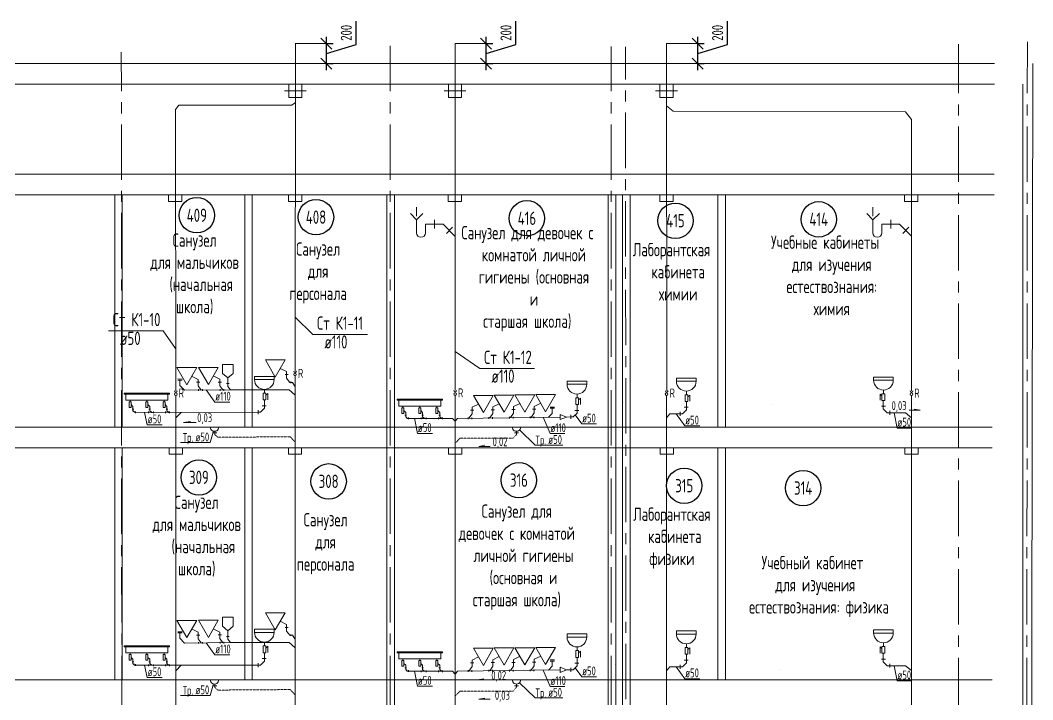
# Model space of a CAD drawing. Header units: millimetres. Extents: x -8689834 to 9419935, y -117443 to 166298.
# Drawn here: x -138512 to -115622, y -41891 to -26543 of the extents above; entities that cross this region are included whole.
import ezdxf
from ezdxf.enums import TextEntityAlignment as Align

# ---------------------------------------------------------------- set-up
doc = ezdxf.new("R2010")
doc.units = ezdxf.units.MM
doc.header["$MEASUREMENT"] = 0
doc.linetypes.add('01_base$0$DASHED2', pattern=[0.375, 0.25, -0.125])
doc.linetypes.add('CENTER', pattern=[2, 1.25, -0.25, 0.25, -0.25])
doc.layers.get('0').update_dxf_attribs({"color": 250, "lineweight": 9})
for name, color, linetype in [('PDF _0', 7, 'Continuous'), ('PDF __ВК-Text В1', 7, 'Continuous'), ('PDF __ВК-В1', 5, 'Continuous'), ('PDF __ВК-переход', 7, 'Continuous'), ('PDF __ВК-переход на SML', 3, 'Continuous'), ('PDF __ВК-противопожарные муфты', 1, 'Continuous'), ('PDF __ВК-размеры', 7, 'Continuous'), ('PDF __ВК-стены', 7, 'Continuous'), ('PDF __К14', 3, 'Continuous'), ('PDF __Сантехника', 7, 'Continuous'), ('PDF _TEKSTBK', 7, 'Continuous'), ('АР_Таблицы', 250, 'Continuous')]:
    doc.layers.add(name, color=color, linetype=linetype)
doc.layers.add('PDF __ВК-К1', color=7, linetype='Continuous', true_color=0xb80000)
for name, color, linetype, lineweight in [('АР_Маркер экспликации', 239, 'Continuous', 13), ('АР_Номер помещения', 1, 'Continuous', 25), ('АР_Оси', 195, 'Continuous', 9), ('АР_Оси размеры', 164, 'Continuous', 9), ('АР_Помещения_площадь', 19, 'Continuous', 9), ('ВК_канализация', 32, 'Continuous', 15)]:
    doc.layers.add(name, color=color, linetype=linetype, lineweight=lineweight)
doc.styles.add('ISOCPEUR', font='isocpeur.ttf', dxfattribs={"width": 0.7})
doc.styles.get("Standard").update_dxf_attribs({"font": 'isocpeur.ttf', "width": 0.7})
doc.styles.add('ГОСТ 2.304', font='isocpeur.ttf', dxfattribs={"width": 0.7})
doc.dimstyles.new('СПДС', dxfattribs={"dimscale": 100, "dimtxt": 2.5, "dimasz": 2.5, "dimexe": 1.5, "dimexo": 0, "dimgap": 1, "dimtad": 1, "dimdec": 0, "dimrnd": 1, "dimtxsty": 'ГОСТ 2.304', "dimblk": 'OBLIQUE', "dimcen": 2.5, "dimdle": 1.5, "dimadec": 0, "dimazin": 2, "dimtfac": 0.75, "dimtdec": 0, "dimtmove": 1, "dimatfit": 3, "dimfxl": 1, "dimtolj": 1, "dimarcsym": 1})

# ---------------------------------------------------------------- blocks, each defined once
blk = doc.blocks.new('*U1658')
at = {"layer": 'АР_Номер помещения', "color": 7}
blk.add_circle((-15720, 4793), 400, dxfattribs=at)
at = {"layer": 'АР_Помещения_площадь', "color": 7}
blk.add_line((-13545, 633), (-13545, 633), dxfattribs=at)
at = {"color": 7, "style": 'ISOCPEUR', "width": 0.7, "flags": 1}
blk.add_attdef('КАТЕГОРИЯ', (-499, -2092), '', height=250, dxfattribs=at)
at = {"layer": 'АР_Номер помещения', "color": 7, "style": 'ISOCPEUR', "width": 0.7}
blk.add_attdef('НОМЕР_ПОМЕЩЕНИЯ', text='', height=300, dxfattribs=at).set_placement((-15720, 4793), align=Align.MIDDLE_CENTER)
at = {"layer": 'АР_Помещения_площадь', "color": 7, "lineweight": 30, "width": 0.7, "flags": 104}
blk.add_attdef('ИМЯ_ПОМЕЩЕНИЯ', text='', height=100, dxfattribs=at).set_placement((158, 1217), align=Align.MIDDLE_CENTER)
at = {"layer": 'АР_Помещения_площадь', "color": 7, "style": 'ISOCPEUR', "width": 0.7}
blk.add_attdef('ПЛОЩАДЬ_ПОМЕЩЕНИЯ', text='', height=200, dxfattribs=at).set_placement((-13540, 880), align=Align.MIDDLE_RIGHT)
blk = doc.blocks.new('_Oblique')
at = {"color": 0, "linetype": 'ByBlock', "lineweight": -2}
blk.add_line((-0.5, -0.5), (0.5, 0.5), dxfattribs=at)
blk = doc.blocks.new('*D1732')
at = {"layer": 'АР_Оси размеры', "color": 0, "lineweight": -2, "ltscale": 100, "transparency": 16777216}
for p, q in [((-130916, -27094), (-130916, -26561)), ((-131591, -27673), (-131591, -26920)), ((-131591, -27070), (-131441, -27070)), ((-131591, -27296), (-130916, -27094)), ((-131591, -27523), (-131441, -27523))]:
    blk.add_line(p, q, dxfattribs=at)
at = {"layer": 'АР_Оси размеры', "color": 0, "lineweight": -2, "ltscale": 100, "transparency": 16777216, "xscale": 250, "yscale": 250, "zscale": 250}
for p, rotation in [((-131591, -27070), 90), ((-131591, -27523), 270)]:
    blk.add_blockref('_Oblique', p, dxfattribs=dict(at, rotation=rotation))
at = {"layer": 'АР_Оси размеры', "color": 0, "lineweight": 13, "ltscale": 100, "transparency": 16777216, "insert": (-131141, -26827), "char_height": 250, "attachment_point": 5, "rotation": 90, "style": 'ГОСТ 2.304'}
blk.add_mtext('\\A1;200', dxfattribs=at)
blk = doc.blocks.new('*D1733')
at = {"layer": 'АР_Оси размеры', "color": 0, "lineweight": -2, "ltscale": 100, "transparency": 16777216}
for p, q in [((-127306, -27094), (-127306, -26561)), ((-127981, -27673), (-127981, -26920)), ((-127981, -27070), (-127831, -27070)), ((-127981, -27296), (-127306, -27094)), ((-127981, -27523), (-127831, -27523))]:
    blk.add_line(p, q, dxfattribs=at)
at = {"layer": 'АР_Оси размеры', "color": 0, "lineweight": -2, "ltscale": 100, "transparency": 16777216, "xscale": 250, "yscale": 250, "zscale": 250}
for p, rotation in [((-127981, -27070), 90), ((-127981, -27523), 270)]:
    blk.add_blockref('_Oblique', p, dxfattribs=dict(at, rotation=rotation))
at = {"layer": 'АР_Оси размеры', "color": 0, "lineweight": 13, "ltscale": 100, "transparency": 16777216, "insert": (-127531, -26827), "char_height": 250, "attachment_point": 5, "rotation": 90, "style": 'ГОСТ 2.304'}
blk.add_mtext('\\A1;200', dxfattribs=at)
blk = doc.blocks.new('*D1734')
at = {"layer": 'АР_Оси размеры', "color": 0, "lineweight": -2, "ltscale": 100, "transparency": 16777216}
for p, q in [((-122522, -27094), (-122522, -26561)), ((-123197, -27673), (-123197, -26920)), ((-123197, -27070), (-123047, -27070)), ((-123197, -27296), (-122522, -27094)), ((-123197, -27523), (-123047, -27523))]:
    blk.add_line(p, q, dxfattribs=at)
at = {"layer": 'АР_Оси размеры', "color": 0, "lineweight": -2, "ltscale": 100, "transparency": 16777216, "xscale": 250, "yscale": 250, "zscale": 250}
for p, rotation in [((-123197, -27070), 90), ((-123197, -27523), 270)]:
    blk.add_blockref('_Oblique', p, dxfattribs=dict(at, rotation=rotation))
at = {"layer": 'АР_Оси размеры', "color": 0, "lineweight": 13, "ltscale": 100, "transparency": 16777216, "insert": (-122747, -26827), "char_height": 250, "attachment_point": 5, "rotation": 90, "style": 'ГОСТ 2.304'}
blk.add_mtext('\\A1;200', dxfattribs=at)

msp = doc.modelspace()

# ---------------------------------------------------------------- linework, layer by layer
at = {"layer": 'PDF _0', "lineweight": 13}
for points in [[(-131489, -27171.2), (-131692.2, -26968)], [(-127879.1, -27171.2), (-128082.3, -26968)], [(-123095.2, -27171.2), (-123298.4, -26968)]]:
    msp.add_lwpolyline(points, dxfattribs=at)
at = {"layer": 'PDF _0', "color": 3, "lineweight": 13}
for centre in [(-134118.4, -35732.2), (-134118.4, -35732.2), (-127294.4, -35732.2), (-127294.4, -35732.2), (-134118.4, -41442.7), (-134118.4, -41442.7), (-127294.4, -41442.7), (-127294.4, -41442.7)]:
    msp.add_arc(centre, 95.2, 179.99999, 0.00001, dxfattribs=at)
at = {"layer": 'PDF __ВК-Text В1', "lineweight": 13}
for points in [[(-118301.7, -35326.4), (-118165.4, -35349.5), (-118418.7, -35349.5)], [(-134664.7, -35604.6), (-134819.3, -35630.8), (-134531.8, -35630.8)], [(-128005.2, -36144.3), (-128141.5, -36167.4), (-127888.2, -36167.4)], [(-128034.9, -41417.8), (-128171.1, -41440.9), (-127917.8, -41440.9)], [(-128005.2, -41854.9), (-128141.5, -41877.9), (-127888.2, -41877.9)]]:
    msp.add_lwpolyline(points, dxfattribs=at)
at = {"layer": 'PDF __ВК-В1', "color": 244, "lineweight": 13, "true_color": 0x991b1e}
for points in [[(-132299.5, -34468.4), (-132292.2, -27069.6)], [(-128680.6, -34908.8), (-128683.3, -27069.6)], [(-123897.4, -34912.4), (-123899.4, -27069.6)], [(-134996, -34911.1), (-135005.1, -28560.3)], [(-118363.8, -34913.6), (-118365.6, -28782.9)], [(-132301.5, -51185), (-132300.5, -34575.2)], [(-134998.2, -50804.4), (-134997.1, -35018.8)], [(-128681.7, -51181.7), (-128681.6, -35015.5)], [(-123898.5, -51185.4), (-123898.4, -35019.1)], [(-118364.9, -51186.6), (-118364.7, -35020.4)]]:
    msp.add_lwpolyline(points, dxfattribs=at)
at = {"layer": 'PDF __ВК-К1', "lineweight": 13}
for points in [[(-129149.4, -31048.1), (-129149.4, -31247.1)], [(-118831.8, -31048.1), (-118831.8, -31247.1)], [(-129149.4, -31149.7), (-129348.4, -31149.7)], [(-129149.4, -31149.7), (-128950.5, -31149.7), (-128683.8, -31416.4)], [(-128738.8, -31217.4), (-128878.5, -31361.3)], [(-118831.8, -31149.7), (-119030.7, -31149.7)], [(-118831.8, -31149.7), (-118632.8, -31149.7), (-118366.1, -31416.4)], [(-118421.2, -31217.4), (-118560.9, -31361.4)], [(-134289.9, -35734.3), (-133942.8, -35734.3)], [(-127465.9, -35734.3), (-127118.7, -35734.3)], [(-134289.9, -41444.8), (-133942.8, -41444.8)], [(-127465.9, -41444.8), (-127118.7, -41444.8)]]:
    msp.add_lwpolyline(points, dxfattribs=at)
at = {"layer": 'PDF __ВК-К1', "color": 244, "lineweight": 13, "true_color": 0x991b1e}
for points in [[(-132524.6, -34546.3), (-132452.1, -34546.3)], [(-132490.1, -34480.7), (-132490.1, -34629.2)], [(-134851.3, -34673), (-134948.5, -34670.9)], [(-134850.7, -34646.9), (-134948, -34644.9)], [(-134799.1, -34899.5), (-134903.6, -34790.6), (-134901.1, -34671.9)], [(-134526.5, -34720.2), (-134454, -34720.2)], [(-134492, -34654.6), (-134492, -34803.1)], [(-134037.9, -34716.8), (-133965.3, -34716.8)], [(-134003.3, -34651.2), (-134003.3, -34799.7)], [(-133847.8, -34750.2), (-133789.8, -34750.2)], [(-133820.2, -34695), (-133820.2, -34813.7)], [(-132490.1, -34629.2), (-132417.5, -34725)], [(-132393, -34740.1), (-132393, -34703.7)], [(-134492, -34803.1), (-134419.4, -34896.4)], [(-134478.6, -34914), (-134478.6, -34877.6)], [(-134394.9, -34914), (-134394.9, -34877.6)], [(-134003.3, -34799.7), (-133930.8, -34893)], [(-133990, -34910.6), (-133990, -34874.1)], [(-133906.2, -34910.6), (-133906.2, -34874.1)], [(-133820.2, -34813.7), (-133762.2, -34891)], [(-133762.2, -34891), (-133681.8, -34891)], [(-132951.9, -35249), (-133040.8, -35249)], [(-132990, -35117.8), (-132990, -35308.3)], [(-125922.7, -35223.9), (-125922.7, -35414.4)], [(-123450.4, -35155), (-123450.4, -35345.5)], [(-119000.2, -35132.2), (-119000.2, -35322.7)], [(-135983.7, -35327.5), (-135947.3, -35327.5)], [(-135966.3, -35358.9), (-135966.3, -35322.4)], [(-135905.4, -35399.2), (-135929.7, -35399.2), (-135966.3, -35358.9)], [(-135966.3, -35377.9), (-135929.9, -35377.9)], [(-135905.6, -35414.4), (-135905.6, -35377.9)], [(-135614.2, -35383), (-135614.2, -35419.5)], [(-135603.8, -35327.5), (-135567.4, -35327.5)], [(-135584.7, -35362.6), (-135584.7, -35326.2)], [(-135525.7, -35400), (-135548.3, -35400), (-135584.7, -35362.6)], [(-135584.7, -35381.7), (-135548.3, -35381.7)], [(-135500.5, -35383), (-135500.5, -35419.5)], [(-135225.6, -35383), (-135225.6, -35419.5)], [(-135215.2, -35327.5), (-135178.7, -35327.5)], [(-135196.1, -35363.9), (-135196.1, -35327.5)], [(-135137.1, -35400.9), (-135159.7, -35400.9), (-135196.1, -35363.9)], [(-135196.1, -35383), (-135159.7, -35383)], [(-135137.1, -35419.5), (-135137.1, -35383)], [(-133133.9, -35397.1), (-133078.9, -35397.1), (-132990, -35308.3)], [(-133133.9, -35352.7), (-133133.9, -35441.6)], [(-129815.4, -35463.2), (-129778.9, -35463.2)], [(-129798, -35494.6), (-129798, -35458.1)], [(-129435.4, -35463.2), (-129399, -35463.2)], [(-129416.3, -35498.3), (-129416.3, -35461.9)], [(-129046.8, -35463.2), (-129010.4, -35463.2)], [(-129027.7, -35499.6), (-129027.7, -35463.2)], [(-128295.5, -35432.8), (-128368, -35532)], [(-128261, -35349.9), (-128333.5, -35349.9)], [(-128295.5, -35284.2), (-128295.5, -35432.8)], [(-127826.5, -35425.7), (-127899, -35524.9)], [(-127791.9, -35342.8), (-127864.5, -35342.8)], [(-127826.5, -35277.1), (-127826.5, -35425.7)], [(-127358.3, -35419.7), (-127430.8, -35518.9)], [(-127323.7, -35336.8), (-127396.3, -35336.8)], [(-127358.3, -35271.2), (-127358.3, -35419.7)], [(-126890.1, -35413.8), (-126962.6, -35513)], [(-126855.5, -35330.9), (-126928.1, -35330.9)], [(-126890.1, -35265.2), (-126890.1, -35413.8)], [(-126568.7, -35509.9), (-126483.8, -35425), (-126483.8, -35306.4)], [(-126533.6, -35280.3), (-126436.3, -35280.3)], [(-126533.6, -35306.4), (-126436.3, -35306.4)], [(-126066.6, -35503.3), (-126011.6, -35503.3), (-125922.7, -35414.4)], [(-126066.6, -35458.8), (-126066.6, -35547.7)], [(-125884.6, -35355.1), (-125973.5, -35355.1)], [(-123594.3, -35434.4), (-123539.3, -35434.4), (-123450.4, -35345.5)], [(-123594.3, -35390), (-123594.3, -35478.8)], [(-123412.3, -35286.2), (-123501.2, -35286.2)], [(-119038.3, -35263.5), (-118949.4, -35263.5)], [(-118856.3, -35411.6), (-118911.3, -35411.6), (-119000.2, -35322.7)], [(-118856.3, -35367.2), (-118856.3, -35456.1)], [(-129737, -35534.9), (-129761.3, -35534.9), (-129798, -35494.6)], [(-129798, -35513.6), (-129761.5, -35513.6)], [(-129737.2, -35550.1), (-129737.2, -35513.6)], [(-129445.8, -35518.7), (-129445.8, -35555.2)], [(-129357.3, -35535.7), (-129379.9, -35535.7), (-129416.3, -35498.3)], [(-129416.3, -35517.4), (-129379.9, -35517.4)], [(-129332.1, -35518.7), (-129332.1, -35555.2)], [(-129057.2, -35518.7), (-129057.2, -35555.2)], [(-128968.7, -35536.6), (-128991.3, -35536.6), (-129027.7, -35499.6)], [(-129027.7, -35518.7), (-128991.3, -35518.7)], [(-128968.7, -35555.2), (-128968.7, -35518.7)], [(-126304.1, -35506.7), (-128626.2, -35535.2)], [(-128388.7, -35552.4), (-128388.7, -35516)], [(-128304.9, -35552.4), (-128304.9, -35516)], [(-127919.6, -35545.3), (-127919.6, -35508.9)], [(-127835.9, -35545.3), (-127835.9, -35508.9)], [(-127451.4, -35539.4), (-127451.4, -35502.9)], [(-127367.7, -35539.4), (-127367.7, -35502.9)], [(-126983.2, -35533.4), (-126983.2, -35497)], [(-126899.5, -35533.4), (-126899.5, -35497)], [(-126066.6, -35503.8), (-126164.5, -35505)], [(-134289.9, -35734.3), (-133942.8, -35734.3)], [(-134069.7, -35865.5), (-134162.9, -35865.5)], [(-134069.7, -35865.5), (-134162.9, -35865.5)], [(-134116.3, -35899.4), (-134115.6, -35827.4)], [(-127465.9, -35734.3), (-127118.7, -35734.3)], [(-127245.7, -35865.5), (-127338.9, -35865.5)], [(-127245.7, -35865.5), (-127338.9, -35865.5)], [(-127292.3, -35899.4), (-127291.6, -35827.4)], [(-132524.6, -40256.8), (-132452.1, -40256.8)], [(-132490.1, -40191.2), (-132490.1, -40339.8)], [(-134851.3, -40383.5), (-134948.5, -40381.5)], [(-134850.7, -40357.4), (-134948, -40355.4)], [(-134799.1, -40610.1), (-134903.6, -40501.1), (-134901.1, -40382.5)], [(-134526.5, -40430.8), (-134454, -40430.8)], [(-134492, -40365.1), (-134492, -40513.7)], [(-134492, -40513.7), (-134419.4, -40606.9)], [(-134037.9, -40427.3), (-133965.3, -40427.3)], [(-134003.3, -40361.7), (-134003.3, -40510.2)], [(-134003.3, -40510.2), (-133930.8, -40603.5)], [(-133847.8, -40460.7), (-133789.8, -40460.7)], [(-133820.2, -40405.5), (-133820.2, -40524.2)], [(-132490.1, -40339.8), (-132417.5, -40435.6)], [(-132393, -40450.6), (-132393, -40414.2)], [(-134478.6, -40624.5), (-134478.6, -40588.1)], [(-134394.9, -40624.5), (-134394.9, -40588.1)], [(-133990, -40621.1), (-133990, -40584.7)], [(-133906.2, -40621.1), (-133906.2, -40584.7)], [(-133820.2, -40524.2), (-133762.2, -40601.5)], [(-133762.2, -40601.5), (-133681.8, -40601.5)], [(-132951.9, -40959.5), (-133040.8, -40959.5)], [(-132990, -40828.3), (-132990, -41018.8)], [(-125922.7, -40934.4), (-125922.7, -41124.9)], [(-123450.4, -40865.5), (-123450.4, -41056)], [(-119038.3, -40974), (-118949.4, -40974)], [(-119000.2, -40842.8), (-119000.2, -41033.3)], [(-135983.7, -41038), (-135947.3, -41038)], [(-135966.3, -41069.4), (-135966.3, -41032.9)], [(-135905.4, -41109.7), (-135929.7, -41109.7), (-135966.3, -41069.4)], [(-135966.3, -41088.5), (-135929.9, -41088.5)], [(-135905.6, -41124.9), (-135905.6, -41088.5)], [(-135614.2, -41093.5), (-135614.2, -41130)], [(-135603.8, -41038), (-135567.4, -41038)], [(-135584.7, -41073.2), (-135584.7, -41036.7)], [(-135525.7, -41110.6), (-135548.3, -41110.6), (-135584.7, -41073.2)], [(-135584.7, -41092.3), (-135548.3, -41092.3)], [(-135500.5, -41093.5), (-135500.5, -41130)], [(-135225.6, -41093.5), (-135225.6, -41130)], [(-135215.2, -41038), (-135178.7, -41038)], [(-135196.1, -41074.5), (-135196.1, -41038)], [(-135137.1, -41111.5), (-135159.7, -41111.5), (-135196.1, -41074.5)], [(-135196.1, -41093.5), (-135159.7, -41093.5)], [(-135137.1, -41130), (-135137.1, -41093.5)], [(-133133.9, -41107.7), (-133078.9, -41107.7), (-132990, -41018.8)], [(-133133.9, -41063.2), (-133133.9, -41152.1)], [(-129815.4, -41173.7), (-129778.9, -41173.7)], [(-129798, -41205.1), (-129798, -41168.7)], [(-129435.4, -41173.7), (-129399, -41173.7)], [(-129416.3, -41208.9), (-129416.3, -41172.4)], [(-129046.8, -41173.7), (-129010.4, -41173.7)], [(-129027.7, -41210.2), (-129027.7, -41173.7)], [(-128295.5, -41143.3), (-128368, -41242.5)], [(-128261, -41060.4), (-128333.5, -41060.4)], [(-128295.5, -40994.8), (-128295.5, -41143.3)], [(-127826.5, -41136.2), (-127899, -41235.4)], [(-127791.9, -41053.3), (-127864.5, -41053.3)], [(-127826.5, -40987.7), (-127826.5, -41136.2)], [(-127358.3, -41130.2), (-127430.8, -41229.5)], [(-127323.7, -41047.3), (-127396.3, -41047.3)], [(-127358.3, -40981.7), (-127358.3, -41130.2)], [(-126890.1, -41124.3), (-126962.6, -41223.5)], [(-126855.5, -41041.4), (-126928.1, -41041.4)], [(-126890.1, -40975.7), (-126890.1, -41124.3)], [(-126568.7, -41220.5), (-126483.8, -41135.5), (-126483.8, -41016.9)], [(-126533.6, -40990.8), (-126436.3, -40990.8)], [(-126533.6, -41016.9), (-126436.3, -41016.9)], [(-126066.6, -41213.8), (-126011.6, -41213.8), (-125922.7, -41124.9)], [(-126066.6, -41169.4), (-126066.6, -41258.3)], [(-125884.6, -41065.7), (-125973.5, -41065.7)], [(-123594.3, -41144.9), (-123539.3, -41144.9), (-123450.4, -41056)], [(-123594.3, -41100.5), (-123594.3, -41189.4)], [(-123412.3, -40996.8), (-123501.2, -40996.8)], [(-118856.3, -41122.2), (-118911.3, -41122.2), (-119000.2, -41033.3)], [(-118856.3, -41077.7), (-118856.3, -41166.6)], [(-129737, -41245.4), (-129761.3, -41245.4), (-129798, -41205.1)], [(-129798, -41224.2), (-129761.5, -41224.2)], [(-129737.2, -41260.6), (-129737.2, -41224.2)], [(-129445.8, -41229.3), (-129445.8, -41265.7)], [(-129357.3, -41246.3), (-129379.9, -41246.3), (-129416.3, -41208.9)], [(-129416.3, -41228), (-129379.9, -41228)], [(-129332.1, -41229.3), (-129332.1, -41265.7)], [(-129057.2, -41229.3), (-129057.2, -41265.7)], [(-128968.7, -41247.2), (-128991.3, -41247.2), (-129027.7, -41210.2)], [(-129027.7, -41229.3), (-128991.3, -41229.3)], [(-128968.7, -41265.7), (-128968.7, -41229.3)], [(-126304.1, -41217.2), (-128626.2, -41245.7)], [(-128388.7, -41263), (-128388.7, -41226.5)], [(-128304.9, -41263), (-128304.9, -41226.5)], [(-127919.6, -41255.9), (-127919.6, -41219.4)], [(-127835.9, -41255.9), (-127835.9, -41219.4)], [(-127451.4, -41249.9), (-127451.4, -41213.5)], [(-127367.7, -41249.9), (-127367.7, -41213.5)], [(-126983.2, -41243.9), (-126983.2, -41207.5)], [(-126899.5, -41243.9), (-126899.5, -41207.5)], [(-126066.6, -41214.3), (-126164.5, -41215.5)], [(-134289.9, -41444.8), (-133942.8, -41444.8)], [(-134069.7, -41576), (-134162.9, -41576)], [(-134069.7, -41576), (-134162.9, -41576)], [(-134116.3, -41609.9), (-134115.6, -41537.9)], [(-127465.9, -41444.8), (-127118.7, -41444.8)], [(-127245.7, -41576), (-127338.9, -41576)], [(-127245.7, -41576), (-127338.9, -41576)], [(-127292.3, -41609.9), (-127291.6, -41537.9)]]:
    msp.add_lwpolyline(points, dxfattribs=at)
at = {"layer": 'PDF __ВК-К1', "color": 244, "linetype": '01_base$0$DASHED2', "lineweight": 13, "true_color": 0x991b1e}
for points in [[(-134116.3, -35899.4), (-134046.6, -35962.5), (-132408.2, -35951.2), (-132302.8, -36065.5)], [(-127292.3, -35899.4), (-127368.5, -35984), (-128570, -35984), (-128680, -36098.3)], [(-134116.3, -41609.9), (-134046.6, -41673), (-132408.2, -41661.7), (-132302.8, -41776)], [(-127292.3, -41609.9), (-127368.5, -41694.5), (-128570, -41694.5), (-128680, -41808.8)]]:
    msp.add_lwpolyline(points, dxfattribs=at)
at = {"layer": 'PDF __ВК-переход', "lineweight": 13}
for points in [[(-126304, -35445.5), (-126304.2, -35564), (-126164.5, -35505), (-126304, -35445.5), (-126304.2, -35564), (-126164.5, -35505), (-126304, -35445.5), (-126164.5, -35505), (-126304.2, -35564)], [(-126304, -41156), (-126304.2, -41274.5), (-126164.5, -41215.5), (-126304, -41156), (-126304.2, -41274.5), (-126164.5, -41215.5), (-126304, -41156), (-126164.5, -41215.5), (-126304.2, -41274.5)]]:
    msp.add_lwpolyline(points, close=True, dxfattribs=at)
at = {"layer": 'PDF __ВК-переход на SML', "lineweight": 13}
for points in [[(-132443.5, -27988.2), (-132142.9, -27988.2), (-132142.9, -28136.4), (-132443.5, -28136.4)], [(-128833.5, -27988.2), (-128533, -27988.2), (-128533, -28136.4), (-128833.5, -28136.4)], [(-124049.6, -27988.2), (-123749.1, -27988.2), (-123749.1, -28136.4), (-124049.6, -28136.4)]]:
    msp.add_lwpolyline(points, close=True, dxfattribs=at)
at = {"layer": 'PDF __ВК-противопожарные муфты', "lineweight": 13}
for points in [[(-132540.8, -28136.4), (-132295.3, -28136.4), (-132045.6, -28136.4)], [(-132443.5, -28136.4), (-132443.5, -28284.5), (-132142.9, -28284.5), (-132142.9, -28136.4)], [(-128930.9, -28136.4), (-128685.4, -28136.4), (-128435.6, -28136.4)], [(-128833.5, -28136.4), (-128833.5, -28284.5), (-128533, -28284.5), (-128533, -28136.4)], [(-124147, -28136.4), (-123901.5, -28136.4), (-123651.7, -28136.4)], [(-124049.6, -28136.4), (-124049.6, -28284.5), (-123749.1, -28284.5), (-123749.1, -28136.4)], [(-135255, -30487.3), (-135009.5, -30487.3), (-134759.7, -30487.3)], [(-135157.6, -30487.3), (-135157.6, -30635.4), (-134857.1, -30635.4), (-134857.1, -30487.3)], [(-132544, -30487.3), (-132298.5, -30487.3), (-132048.8, -30487.3)], [(-132446.7, -30487.3), (-132446.7, -30635.5), (-132146.1, -30635.5), (-132146.1, -30487.3)], [(-128933.7, -30487.3), (-128688.2, -30487.3), (-128438.4, -30487.3)], [(-128836.3, -30487.3), (-128836.3, -30635.5), (-128535.8, -30635.5), (-128535.8, -30487.3)], [(-124149.9, -30487.3), (-123904.4, -30487.3), (-123654.6, -30487.3)], [(-124052.5, -30487.3), (-124052.5, -30635.5), (-123752, -30635.5), (-123752, -30487.3)], [(-118616, -30487.3), (-118370.5, -30487.3), (-118120.8, -30487.3)], [(-118518.7, -30487.3), (-118518.7, -30635.4), (-118218.1, -30635.4), (-118218.1, -30487.3)], [(-135243.7, -36197.8), (-134998.2, -36197.8), (-134748.4, -36197.8)], [(-135146.3, -36197.8), (-135146.3, -36346), (-134845.8, -36346), (-134845.8, -36197.8)], [(-132548.3, -36197.8), (-132302.8, -36197.8), (-132053.1, -36197.8)], [(-132451, -36197.8), (-132451, -36346), (-132150.4, -36346), (-132150.4, -36197.8)], [(-128928.2, -36197.8), (-128682.6, -36197.8), (-128432.9, -36197.8)], [(-128830.8, -36197.8), (-128830.8, -36346), (-128530.3, -36346), (-128530.3, -36197.8)], [(-124145, -36197.8), (-123899.5, -36197.8), (-123649.7, -36197.8)], [(-124047.7, -36197.8), (-124047.7, -36346), (-123747.1, -36346), (-123747.1, -36197.8)], [(-118611.4, -36197.8), (-118365.9, -36197.8), (-118116.1, -36197.8)], [(-118514, -36197.8), (-118514, -36346), (-118213.5, -36346), (-118213.5, -36197.8)]]:
    msp.add_lwpolyline(points, dxfattribs=at)
at = {"layer": 'PDF __ВК-размеры', "lineweight": 13}
for points in [[(-132293.3, -27069.6), (-131489, -27069.6)], [(-128683.3, -27069.6), (-127879.1, -27069.6)], [(-123899.5, -27069.6), (-123095.2, -27069.6)]]:
    msp.add_lwpolyline(points, dxfattribs=at)
at = {"layer": 'PDF __ВК-стены', "color": 18, "lineweight": 13, "true_color": 0x000000}
for points in [[(-171417.8, -27517.3), (-116489.7, -27517.5)], [(-115621.6, -27517.5), (-115672.8, -57651.4)], [(-171417.8, -27983), (-116484.2, -27983)], [(-171361.2, -27983), (-116484.2, -27983)], [(-115842.2, -27983), (-115842.2, -57185.8)], [(-171417.8, -30021.6), (-116493.9, -30021.9)], [(-171417.8, -30487.3), (-116540.8, -30487.3)], [(-171417.8, -30487.3), (-116494.7, -30487.4)], [(-136376.4, -30487.3), (-136376.4, -35732.2)], [(-136207.1, -30487.3), (-136207.1, -35732.2)], [(-133434.8, -30487.3), (-133434.8, -35732.2)], [(-133265.5, -30487.3), (-133265.5, -35732.2)], [(-130221, -30487.3), (-130221, -57185.8)], [(-130051.7, -30487.3), (-130051.7, -57185.8)], [(-125220.2, -30487.3), (-125220.2, -57185.8)], [(-125050.9, -30487.3), (-125050.9, -57185.8)], [(-124895.2, -30487.3), (-124895.2, -57185.8)], [(-124725.9, -30487.3), (-124725.9, -57185.8)], [(-122738.5, -30487.3), (-122738.5, -35732.2)], [(-122569.1, -30487.3), (-122569.1, -35732.2)], [(-171417.8, -35732.2), (-116540.8, -35732.2)], [(-171417.8, -36197.8), (-116540.8, -36197.8)], [(-171417.8, -36197.8), (-116540.8, -36197.8)], [(-136376.4, -36197.8), (-136376.4, -41442.7)], [(-136207.1, -36197.8), (-136207.1, -41442.7)], [(-133434.8, -36197.8), (-133434.8, -41442.7)], [(-133265.5, -36197.8), (-133265.5, -41442.7)], [(-122738.5, -36197.8), (-122738.5, -41442.7)], [(-122569.1, -36197.8), (-122569.1, -41442.7)], [(-171417.8, -41442.7), (-116540.8, -41442.7)]]:
    msp.add_lwpolyline(points, dxfattribs=at)
at = {"layer": 'PDF __К14', "lineweight": 13}
for points in [[(-129551.6, -30967.7), (-129551.6, -30764.5)], [(-119233.9, -30967.7), (-119233.9, -30764.5)]]:
    msp.add_lwpolyline(points, dxfattribs=at)
at = {"layer": 'PDF __Сантехника', "lineweight": 13}
for points in [[(-133820.2, -34695), (-133820.2, -34623.2), (-133936.2, -34521), (-133936.2, -34316.7), (-133701.5, -34316.7), (-133701.5, -34521), (-133820.2, -34623.2)], [(-132635.1, -34408.1), (-132490.1, -34480.7)], [(-134637, -34582.1), (-134492, -34654.6)], [(-134148.4, -34578.6), (-134003.3, -34651.2)], [(-136124.3, -35122.8), (-136124.3, -34989.2)], [(-135950.8, -34989.2), (-136124.3, -34989.2)], [(-135173.5, -35122.8), (-135173.5, -34989.2)], [(-132992.1, -34884.9), (-132992.1, -34965.4)], [(-132958.2, -35011.9), (-132915.9, -34973.8), (-132915.9, -35113.5)], [(-125924.8, -34991.1), (-125924.8, -35071.5)], [(-123452.5, -34922.2), (-123452.5, -35002.6)], [(-123418.6, -35049.2), (-123376.3, -35011.1), (-123376.3, -35150.8)], [(-119031.9, -35026.4), (-119074.3, -34988.3), (-119074.3, -35128)], [(-118998.1, -34899.4), (-118998.1, -34979.9)], [(-136124.3, -35122.8), (-135173.5, -35122.8)], [(-136028.8, -35122.8), (-136028.8, -35161)], [(-135966.4, -35265), (-136006.3, -35225.1)], [(-135648.9, -35122.8), (-135648.9, -35161)], [(-135584.7, -35265), (-135626.3, -35225.1)], [(-135260.3, -35122.8), (-135260.3, -35161)], [(-135196.1, -35265), (-135237.7, -35225.1)], [(-129955.9, -35258.5), (-129955.9, -35124.9)], [(-129782.4, -35124.9), (-129955.9, -35124.9)], [(-129005.2, -35258.5), (-129005.2, -35124.9)], [(-128150.5, -35211.7), (-128295.5, -35284.2)], [(-127681.4, -35204.6), (-127826.5, -35277.1)], [(-127213.2, -35198.6), (-127358.3, -35271.2)], [(-126745, -35192.7), (-126890.1, -35265.2)], [(-125891, -35118.1), (-125848.6, -35080), (-125848.6, -35219.7)], [(-135966.4, -35327.5), (-135966.4, -35265)], [(-135584.7, -35327.5), (-135584.7, -35265)], [(-135196.1, -35327.5), (-135196.1, -35265)], [(-129955.9, -35258.5), (-129005.2, -35258.5)], [(-129860.5, -35258.5), (-129860.5, -35296.7)], [(-129798, -35400.8), (-129837.9, -35360.8)], [(-129798, -35463.2), (-129798, -35400.8)], [(-129480.5, -35258.5), (-129480.5, -35296.7)], [(-129416.3, -35400.8), (-129458, -35360.8)], [(-129416.3, -35463.2), (-129416.3, -35400.8)], [(-129091.9, -35258.5), (-129091.9, -35296.7)], [(-129027.7, -35400.8), (-129069.4, -35360.8)], [(-129027.7, -35463.2), (-129027.7, -35400.8)], [(-133820.2, -40405.5), (-133820.2, -40333.7), (-133936.2, -40231.5), (-133936.2, -40027.2), (-133701.5, -40027.2), (-133701.5, -40231.5), (-133820.2, -40333.7)], [(-132635.1, -40118.7), (-132490.1, -40191.2)], [(-134637, -40292.6), (-134492, -40365.1)], [(-134148.4, -40289.1), (-134003.3, -40361.7)], [(-136124.3, -40833.3), (-136124.3, -40699.7)], [(-135950.8, -40699.7), (-136124.3, -40699.7)], [(-135173.5, -40833.3), (-135173.5, -40699.7)], [(-132992.1, -40595.5), (-132992.1, -40675.9)], [(-132958.2, -40722.5), (-132915.9, -40684.4), (-132915.9, -40824.1)], [(-125924.8, -40701.6), (-125924.8, -40782)], [(-123452.5, -40632.7), (-123452.5, -40713.2)], [(-123418.6, -40759.7), (-123376.3, -40721.6), (-123376.3, -40861.3)], [(-119031.9, -40737), (-119074.3, -40698.9), (-119074.3, -40838.5)], [(-118998.1, -40610), (-118998.1, -40690.4)], [(-136124.3, -40833.3), (-135173.5, -40833.3)], [(-136028.8, -40833.3), (-136028.8, -40871.5)], [(-135966.4, -40975.6), (-136006.3, -40935.7)], [(-135648.9, -40833.3), (-135648.9, -40871.5)], [(-135584.7, -40975.6), (-135626.3, -40935.7)], [(-135260.3, -40833.3), (-135260.3, -40871.5)], [(-135196.1, -40975.6), (-135237.7, -40935.7)], [(-129955.9, -40969), (-129955.9, -40835.4)], [(-129782.4, -40835.4), (-129955.9, -40835.4)], [(-129955.9, -40969), (-129005.2, -40969)], [(-129860.5, -40969), (-129860.5, -41007.2)], [(-129480.5, -40969), (-129480.5, -41007.2)], [(-129091.9, -40969), (-129091.9, -41007.2)], [(-129005.2, -40969), (-129005.2, -40835.4)], [(-128150.5, -40922.2), (-128295.5, -40994.8)], [(-127681.4, -40915.1), (-127826.5, -40987.7)], [(-127213.2, -40909.2), (-127358.3, -40981.7)], [(-126745, -40903.2), (-126890.1, -40975.7)], [(-125891, -40828.6), (-125848.6, -40790.5), (-125848.6, -40930.2)], [(-135966.4, -41038), (-135966.4, -40975.6)], [(-135584.7, -41038), (-135584.7, -40975.6)], [(-135196.1, -41038), (-135196.1, -40975.6)], [(-129798, -41111.3), (-129837.9, -41071.4)], [(-129798, -41173.7), (-129798, -41111.3)], [(-129416.3, -41111.3), (-129458, -41071.4)], [(-129416.3, -41173.7), (-129416.3, -41111.3)], [(-129027.7, -41111.3), (-129069.4, -41071.4)], [(-129027.7, -41173.7), (-129027.7, -41111.3)]]:
    msp.add_lwpolyline(points, dxfattribs=at)
for points in [[(-132745.7, -34601.6), (-132966.8, -34214.7), (-132521.1, -34214.7)], [(-134747.6, -34775.5), (-134968.7, -34388.6), (-134523, -34388.6)], [(-134258.9, -34772.1), (-134480, -34385.2), (-134034.4, -34385.2)], [(-133216.4, -34588.7), (-132772, -34588.7), (-132772, -34660.6), (-133216.4, -34660.6)], [(-126149.2, -34694.8), (-125704.7, -34694.8), (-125704.7, -34766.8), (-126149.2, -34766.8)], [(-123672.6, -34625.9), (-123228.1, -34625.9), (-123228.1, -34697.8), (-123672.6, -34697.8)], [(-118778, -34603.1), (-119222.4, -34603.1), (-119222.4, -34675.1), (-118778, -34675.1)], [(-135135.4, -34964.9), (-136162.4, -34964.9), (-136162.4, -34989.2), (-135135.4, -34989.2)], [(-133021.7, -34965.4), (-132958.2, -34965.4), (-132958.2, -35117.8), (-133021.7, -35117.8)], [(-128039.9, -35405.1), (-127818.8, -35018.2), (-128264.4, -35018.2)], [(-127570.9, -35398), (-127349.8, -35011.1), (-127795.4, -35011.1)], [(-127102.7, -35392.1), (-126881.6, -35005.2), (-127327.2, -35005.2)], [(-126634.4, -35386.1), (-126413.4, -34999.2), (-126859, -34999.2)], [(-123482.1, -35002.6), (-123418.6, -35002.6), (-123418.6, -35155), (-123482.1, -35155)], [(-118968.4, -34979.9), (-119031.9, -34979.9), (-119031.9, -35132.2), (-118968.4, -35132.2)], [(-136006.3, -35161), (-136053.1, -35161), (-136053.1, -35287.6), (-136006.3, -35287.6)], [(-135626.3, -35161), (-135671.5, -35161), (-135671.5, -35287.6), (-135626.3, -35287.6)], [(-135237.7, -35161), (-135282.8, -35161), (-135282.8, -35287.6), (-135237.7, -35287.6)], [(-128967, -35100.6), (-129994.1, -35100.6), (-129994.1, -35124.9), (-128967, -35124.9)], [(-125954.5, -35071.5), (-125891, -35071.5), (-125891, -35223.9), (-125954.5, -35223.9)], [(-129837.9, -35296.7), (-129884.8, -35296.7), (-129884.8, -35423.3), (-129837.9, -35423.3)], [(-129458, -35296.7), (-129503.1, -35296.7), (-129503.1, -35423.3), (-129458, -35423.3)], [(-129069.4, -35296.7), (-129114.5, -35296.7), (-129114.5, -35423.3), (-129069.4, -35423.3)], [(-132745.7, -40312.1), (-132966.8, -39925.2), (-132521.1, -39925.2)], [(-134747.6, -40486), (-134968.7, -40099.1), (-134523, -40099.1)], [(-134258.9, -40482.6), (-134480, -40095.7), (-134034.4, -40095.7)], [(-133216.4, -40299.2), (-132772, -40299.2), (-132772, -40371.2), (-133216.4, -40371.2)], [(-126149.2, -40405.3), (-125704.7, -40405.3), (-125704.7, -40477.3), (-126149.2, -40477.3)], [(-123672.6, -40336.4), (-123228.1, -40336.4), (-123228.1, -40408.4), (-123672.6, -40408.4)], [(-118778, -40313.6), (-119222.4, -40313.6), (-119222.4, -40385.6), (-118778, -40385.6)], [(-135135.4, -40675.4), (-136162.4, -40675.4), (-136162.4, -40699.7), (-135135.4, -40699.7)], [(-133021.7, -40675.9), (-132958.2, -40675.9), (-132958.2, -40828.3), (-133021.7, -40828.3)], [(-128039.9, -41115.7), (-127818.8, -40728.8), (-128264.4, -40728.8)], [(-127570.9, -41108.6), (-127349.8, -40721.7), (-127795.4, -40721.7)], [(-127102.7, -41102.6), (-126881.6, -40715.7), (-127327.2, -40715.7)], [(-126634.4, -41096.7), (-126413.4, -40709.8), (-126859, -40709.8)], [(-123482.1, -40713.2), (-123418.6, -40713.2), (-123418.6, -40865.5), (-123482.1, -40865.5)], [(-118968.4, -40690.4), (-119031.9, -40690.4), (-119031.9, -40842.8), (-118968.4, -40842.8)], [(-136006.3, -40871.5), (-136053.1, -40871.5), (-136053.1, -40998.1), (-136006.3, -40998.1)], [(-135626.3, -40871.5), (-135671.5, -40871.5), (-135671.5, -40998.1), (-135626.3, -40998.1)], [(-135237.7, -40871.5), (-135282.8, -40871.5), (-135282.8, -40998.1), (-135237.7, -40998.1)], [(-128967, -40811.1), (-129994.1, -40811.1), (-129994.1, -40835.4), (-128967, -40835.4)], [(-125954.5, -40782), (-125891, -40782), (-125891, -40934.4), (-125954.5, -40934.4)], [(-129837.9, -41007.2), (-129884.8, -41007.2), (-129884.8, -41133.8), (-129837.9, -41133.8)], [(-129458, -41007.2), (-129503.1, -41007.2), (-129503.1, -41133.8), (-129458, -41133.8)], [(-129069.4, -41007.2), (-129114.5, -41007.2), (-129114.5, -41133.8), (-129069.4, -41133.8)]]:
    msp.add_lwpolyline(points, close=True, dxfattribs=at)
for centre in [(-132994.2, -34658.5), (-125926.9, -34764.6), (-123454.6, -34695.7), (-118996, -34673), (-132994.2, -40369), (-125926.9, -40475.2), (-123454.6, -40406.3), (-118996, -40383.5)]:
    msp.add_arc(centre, 222.2, 180, 0, dxfattribs=at)
at = {"layer": 'PDF _TEKSTBK', "lineweight": 13}
for points in [[(-129551.6, -31048.1), (-129691.3, -30908.4)], [(-129551.6, -31348.6), (-129551.6, -31048.1), (-129407.7, -30908.4)], [(-119233.9, -31048.1), (-119373.6, -30908.4)], [(-119233.9, -31348.7), (-119233.9, -31048.1), (-119090, -30908.4)], [(-129348.4, -31149.7), (-129348.4, -31348.6)], [(-119030.7, -31149.7), (-119030.7, -31348.7)]]:
    msp.add_lwpolyline(points, dxfattribs=at)
for centre in [(-129452.1, -31346.5), (-119134.4, -31346.5)]:
    msp.add_arc(centre, 99.5, 180.00001, 359.99999, dxfattribs=at)
at = {"layer": 'АР_Оси', "color": 18, "linetype": 'CENTER', "lineweight": 13, "ltscale": 1000, "true_color": 0x000000}
for p, q in [((-130152.2, -58146.7), (-130152.2, -27118.4)), ((-125145.6, -58146.7), (-125154.3, -27136.5)), ((-124820.6, -57880.4), (-124825.9, -27146.1)), ((-117302.6, -58192.7), (-117302.6, -27079.9)), ((-115767.5, -58192.7), (-115743.4, -27030.3)), ((-136207.1, -58146.7), (-136227, -27266.7))]:
    msp.add_line(p, q, dxfattribs=at)
at = {"layer": 'ВК_канализация', "color": 244, "lineweight": 13, "ltscale": 500, "true_color": 0x991b1e}
for points in [[(-135005.1, -28560.3), (-134924.9, -28460), (-132370.5, -28458.8), (-132292.7, -28397.7)], [(-123899.4, -28472.8), (-123748.9, -28596.9), (-118502.2, -28609.1), (-118365.6, -28782.9)], [(-132300.1, -34515.2), (-132299.9, -34498.4)], [(-132417.5, -34725), (-132357.3, -34724.5), (-132302.8, -34807)], [(-134996.7, -34958.8), (-134996.5, -34942.1)], [(-134799.1, -34899.5), (-133762.2, -34891)], [(-133681.8, -34891), (-132434.9, -34891), (-132302.8, -35003.7)], [(-128681.2, -34955.5), (-128681, -34938.8)], [(-123898, -34959.1), (-123897.8, -34942.4)], [(-118364.4, -34960.4), (-118364.1, -34943.6)], [(-135905.4, -35399.2), (-134872.7, -35402.3)], [(-133133.9, -35397.6), (-134873, -35402.7), (-134997.1, -35525.8)], [(-123747.7, -35434.4), (-123824.5, -35434.4), (-123899.5, -35526.5)], [(-123594.3, -35434.4), (-123747.7, -35434.4), (-123747.7, -35434.4)], [(-118856.3, -35411.6), (-118497.1, -35411.6)], [(-118497.1, -35411.6), (-118365.9, -35520.9)], [(-129737, -35534.9), (-128737.2, -35536.9)], [(-128737.2, -35536.9), (-128682.6, -35602.2)], [(-128626.2, -35535.2), (-128682.6, -35602.2)], [(-132417.5, -40435.6), (-132357.3, -40435), (-132302.8, -40517.5)], [(-134799.1, -40610.1), (-133762.2, -40601.5)], [(-133681.8, -40601.5), (-132434.9, -40601.5), (-132302.8, -40714.3)], [(-135905.4, -41109.7), (-134872.7, -41112.8)], [(-133133.9, -41108.2), (-134873, -41113.2), (-134998.2, -41236.3)], [(-123747.7, -41144.9), (-123824.5, -41144.9), (-123899.5, -41237.1)], [(-123594.3, -41144.9), (-123747.7, -41144.9), (-123747.7, -41144.9)], [(-118856.3, -41122.2), (-118497.1, -41122.2)], [(-118497.1, -41122.2), (-118365.9, -41231.4)], [(-129737, -41245.4), (-128737.2, -41247.4)], [(-128737.2, -41247.4), (-128682.6, -41312.7)], [(-128626.2, -41245.7), (-128682.6, -41312.7)]]:
    msp.add_lwpolyline(points, dxfattribs=at)
at = {"layer": 'ВК_канализация', "color": 18, "lineweight": 13, "ltscale": 500, "true_color": 0x000000}
for points in [[(-130661.7, -33638), (-131900.8, -33638), (-132294.9, -33250.4)], [(-136520.2, -33557.5), (-135281.1, -33557.5), (-135003.4, -33958.1)], [(-126885.5, -34410.6), (-128124.6, -34410.6), (-128681.6, -34022.9)], [(-134308.4, -34894), (-134110.6, -35166.9), (-133775.4, -35166.9)], [(-135706.5, -35399.8), (-135639.5, -35682), (-135304.3, -35682)], [(-125967.2, -35458.8), (-125817.6, -35662.3), (-125482.4, -35662.3)], [(-123684.2, -35434.4), (-123486.4, -35707.3), (-123151.2, -35707.3)], [(-118756.2, -35411.6), (-118689.5, -35753.5), (-118354.2, -35753.5)], [(-129596.7, -35534.5), (-129529.9, -35876.5), (-129194.7, -35876.5)], [(-126689.7, -35511.4), (-126532, -35880), (-126196.8, -35880)], [(-134890.8, -36083.2), (-134216.4, -36083.2), (-134144, -35823.9)], [(-126246.7, -36140.2), (-126871.6, -36140.2), (-127225.9, -35798.3)], [(-134308.4, -40604.5), (-134110.6, -40877.4), (-133775.4, -40877.4)], [(-135706.5, -41110.3), (-135639.5, -41392.6), (-135304.3, -41392.6)], [(-125967.2, -41169.4), (-125817.6, -41372.8), (-125482.4, -41372.8)], [(-123684.2, -41144.9), (-123486.4, -41417.8), (-123151.2, -41417.8)], [(-118756.2, -41122.2), (-118689.5, -41464.1), (-118354.2, -41464.1)], [(-129596.7, -41245.1), (-129529.9, -41587), (-129194.7, -41587)], [(-126689.7, -41221.9), (-126532, -41590.5), (-126196.8, -41590.5)], [(-134890.8, -41793.8), (-134216.4, -41793.8), (-134144, -41534.4)], [(-126246.7, -41850.7), (-126871.6, -41850.7), (-127225.9, -41508.8)]]:
    msp.add_lwpolyline(points, dxfattribs=at)
at = {"layer": 'ВК_канализация', "color": 244, "lineweight": 13, "ltscale": 500, "true_color": 0x991b1e}
for centre in [(-132300.5, -34545.2), (-134997, -34988.8), (-128681.6, -34985.5), (-123898.4, -34989.1), (-118364.7, -34990.4)]:
    msp.add_circle(centre, 30, dxfattribs=at)
for centre in [(-132299.5, -34468.4), (-134996.1, -34912.1), (-128680.6, -34908.8), (-123897.4, -34912.4), (-118363.8, -34913.6)]:
    msp.add_arc(centre, 30, 179.27075, 359.27075, dxfattribs=at)

# ---------------------------------------------------------------- block references
at = {"layer": 'АР_Маркер экспликации', "color": 7, "lineweight": 13}
ref = msp.add_blockref('*U1658', (-118799.9, -35741.4), dxfattribs=at)
ref.add_attrib('НОМЕР_ПОМЕЩЕНИЯ', '409', dxfattribs={"layer": 'АР_Номер помещения', "color": 7, "height": 300, "style": 'ISOCPEUR', "width": 0.7}).set_placement((-134519.6, -30948), align=Align.MIDDLE_CENTER)
ref = msp.add_blockref('*U1658', (-116105.9, -35783.6), dxfattribs=at)
ref.add_attrib('НОМЕР_ПОМЕЩЕНИЯ', '408', dxfattribs={"layer": 'АР_Номер помещения', "color": 7, "height": 300, "style": 'ISOCPEUR', "width": 0.7}).set_placement((-131825.7, -30990.2), align=Align.MIDDLE_CENTER)
ref = msp.add_blockref('*U1658', (-111338, -35808.9), dxfattribs=at)
ref.add_attrib('НОМЕР_ПОМЕЩЕНИЯ', '416', dxfattribs={"layer": 'АР_Номер помещения', "color": 7, "height": 300, "style": 'ISOCPEUR', "width": 0.7}).set_placement((-127057.7, -31015.5), align=Align.MIDDLE_CENTER)
ref = msp.add_blockref('*U1658', (-107979.6, -35864), dxfattribs=at)
ref.add_attrib('НОМЕР_ПОМЕЩЕНИЯ', '415', dxfattribs={"layer": 'АР_Номер помещения', "color": 7, "height": 300, "style": 'ISOCPEUR', "width": 0.7}).set_placement((-123699.4, -31070.6), align=Align.MIDDLE_CENTER)
ref = msp.add_blockref('*U1658', (-104740.5, -35833), dxfattribs=at)
ref.add_attrib('НОМЕР_ПОМЕЩЕНИЯ', '414', dxfattribs={"layer": 'АР_Номер помещения', "color": 7, "height": 300, "style": 'ISOCPEUR', "width": 0.7}).set_placement((-120460.2, -31039.6), align=Align.MIDDLE_CENTER)
ref = msp.add_blockref('*U1658', (-118752.7, -41661.6), dxfattribs=at)
ref.add_attrib('НОМЕР_ПОМЕЩЕНИЯ', '309', dxfattribs={"layer": 'АР_Номер помещения', "color": 7, "height": 300, "style": 'ISOCPEUR', "width": 0.7}).set_placement((-134472.5, -36868.2), align=Align.MIDDLE_CENTER)
ref = msp.add_blockref('*U1658', (-115819.5, -41751.7), dxfattribs=at)
ref.add_attrib('НОМЕР_ПОМЕЩЕНИЯ', '308', dxfattribs={"layer": 'АР_Номер помещения', "color": 7, "height": 300, "style": 'ISOCPEUR', "width": 0.7}).set_placement((-131539.2, -36958.3), align=Align.MIDDLE_CENTER)
ref = msp.add_blockref('*U1658', (-111518.7, -41724.6), dxfattribs=at)
ref.add_attrib('НОМЕР_ПОМЕЩЕНИЯ', '316', dxfattribs={"layer": 'АР_Номер помещения', "color": 7, "height": 300, "style": 'ISOCPEUR', "width": 0.7}).set_placement((-127238.4, -36931.2), align=Align.MIDDLE_CENTER)
ref = msp.add_blockref('*U1658', (-107780.9, -41850.1), dxfattribs=at)
ref.add_attrib('НОМЕР_ПОМЕЩЕНИЯ', '315', dxfattribs={"layer": 'АР_Номер помещения', "color": 7, "height": 300, "style": 'ISOCPEUR', "width": 0.7}).set_placement((-123500.7, -37056.7), align=Align.MIDDLE_CENTER)
ref = msp.add_blockref('*U1658', (-105092.4, -41902.8), dxfattribs=at)
ref.add_attrib('НОМЕР_ПОМЕЩЕНИЯ', '314', dxfattribs={"layer": 'АР_Номер помещения', "color": 7, "height": 300, "style": 'ISOCPEUR', "width": 0.7}).set_placement((-120812.2, -37109.4), align=Align.MIDDLE_CENTER)

# ---------------------------------------------------------------- texts
at = {"layer": 'АР_Таблицы', "lineweight": 13, "ltscale": 100, "style": 'ISOCPEUR'}
for s, insert, char_height, width, attachment_point in [('\\pxi-1,l1,qc,t1,5;Санузел\\P для мальчиков  (начальная \\Pшкола)', (-136114.7, -32274.8), 300, 3089.672, 4), ('\\pxi-1,l1,qc,t1,5;Санузел для девочек с комнатой личной гигиены (основная и \\Pстаршая школа)', (-128594.3, -32381.2), 300, 3089.672, 4), ('\\pxi-1,l1,qc,t1,5;Санузел \\Pдля \\Pперсонала', (-133322.6, -32252.5), 300, 3089.672, 4), ('\\pxi-1,l1,qc,t1,5;{\\C7;Лаборантская кабинета химии}', (-124849.6, -32224.8), 300, 2124.172, 4), ('\\pxi-1,l1,qc,t1,5;Учебные кабинеты {\\C7;для изучения естествознания: химия}', (-121653.9, -32306.9), 300, 2675.764, 4), ('\\pxi-1,l1,t1,5;Ст К1-10', (-136421.2, -33304.3), 300, 7500, 4), ('\\pxi-1,l1,t1,5;Ст К1-11', (-131801.8, -33384.8), 300, 7500, 4), ('\\pxi-1,l1,t1,5;ø50', (-136255.1, -33727.8), 300, 7500, 4), ('\\pxi-1,l1,t1,5;ø110', (-131635.7, -33808.3), 300, 7500, 4), ('\\pxi-1,l1,t1,5;Ст К1-12', (-128025.5, -34157.4), 300, 7500, 4), ('\\pxi-1,l1,t1,5;ø110', (-127859.5, -34580.9), 300, 7500, 4), ('\\pxi-1,l1,t1,5;ø110', (-134102.9, -35034.2), 200, 7500, 4), ('\\pxi-1,l1,t1,5;0,03', (-118474.4, -35270.5), 200, 7500, 6), ('\\pxi-1,l1,t1,5;ø50', (-135631.8, -35549.4), 200, 7500, 4), ('\\pxi-1,l1,t1,5;0,03', (-134512.3, -35543.6), 200, 7500, 4), ('\\pxi-1,l1,t1,5;ø50', (-125809.8, -35529.6), 200, 7500, 4), ('\\pxi-1,l1,t1,5;ø50', (-123478.6, -35574.6), 200, 7500, 4), ('\\pxi-1,l1,t1,5;ø50', (-129522.1, -35743.8), 200, 7500, 4), ('\\pxi-1,l1,t1,5;ø110', (-126524.2, -35747.3), 200, 7500, 4), ('\\pxi-1,l1,t1,5;ø50', (-118681.7, -35620.9), 200, 7500, 4), ('\\pxi-1,l1,t1,5;0,02', (-127832.5, -36088.4), 200, 7500, 4), ('\\pxi-1,l1,qc,t1,5;Санузел\\P для мальчиков  (начальная \\Pшкола)', (-136067.5, -38195.1), 300, 3089.672, 4), ('\\pxi-1,l1,qc,t1,5;Санузел для \\Pдевочек с комнатой личной гигиены (основная и \\Pстаршая школа)', (-128830.3, -38672.2), 300, 3089.672, 4), ('\\pxi-1,l1,qc,t1,5;Санузел \\Pдля \\Pперсонала', (-133153.1, -38366.3), 300, 3089.672, 4), ('\\pxi-1,l1,qc,t1,5;Лаборантская\\P кабинета \\Pфизики', (-125508, -38241.1), 300, 3456.163, 4), ('\\pxi-1,l1,qc,t1,5;Учебный кабинет\\P для изучения естествознания: физика', (-122331.8, -39333.8), 300, 3456.163, 4), ('\\pxi-1,l1,t1,5;ø110', (-134102.9, -40744.7), 200, 7500, 4), ('\\pxi-1,l1,t1,5;ø50', (-135631.8, -41259.9), 200, 7500, 4), ('\\pxi-1,l1,t1,5;ø50', (-125809.8, -41240.2), 200, 7500, 4), ('\\pxi-1,l1,t1,5;ø50', (-123478.6, -41285.1), 200, 7500, 4), ('\\pxi-1,l1,t1,5;ø50', (-129522.1, -41454.3), 200, 7500, 4), ('\\pxi-1,l1,t1,5;0,02', (-127862.1, -41361.9), 200, 7500, 4), ('\\pxi-1,l1,t1,5;ø110', (-126524.2, -41457.9), 200, 7500, 4), ('\\pxi-1,l1,t1,5;ø50', (-118681.7, -41331.4), 200, 7500, 4), ('\\pxi-1,l1,t1,5;0,03', (-127781.5, -41815.9), 200, 7500, 4)]:
    msp.add_mtext(s, dxfattribs=dict(at, insert=insert, char_height=char_height, width=width, attachment_point=attachment_point))
at = {"layer": 'ВК_канализация', "color": 18, "lineweight": 13, "ltscale": 100, "true_color": 0x000000, "attachment_point": 4, "style": 'ISOCPEUR'}
for s, insert, char_height, width in [('R', (-132234, -34519.6), 205.4, 5730.034), ('R', (-134930.6, -34963.2), 205.4, 5730.034), ('R', (-128615.1, -34959.9), 205.4, 5730.034), ('R', (-123831.9, -34963.6), 205.4, 5730.034), ('R', (-118298.2, -34964.8), 205.4, 5730.034), ('Тр.', (-134838.3, -35994.8), 200, 5891.51), ('\\pxi-1,l1,t1,5;ø50', (-134549.8, -35956.7), 200, 7500), ('Тр.', (-126862.7, -36051.7), 200, 5891.51), ('\\pxi-1,l1,t1,5;ø50', (-126574.2, -36013.6), 200, 7500), ('Тр.', (-134838.3, -41705.3), 200, 5891.51), ('\\pxi-1,l1,t1,5;ø50', (-134549.8, -41667.2), 200, 7500), ('Тр.', (-126862.7, -41762.3), 200, 5891.51), ('\\pxi-1,l1,t1,5;ø50', (-126574.2, -41724.1), 200, 7500)]:
    msp.add_mtext(s, dxfattribs=dict(at, insert=insert, char_height=char_height, width=width))

# ---------------------------------------------------------------- dimensions: what is measured, and where the dimension line sits
at = {"layer": 'АР_Оси размеры', "color": 18, "lineweight": 13, "ltscale": 100, "true_color": 0x000000}
for base, p1, p2, picture, middle in [((-131590.6, -27069.6), (-131590.6, -27522.6), (-131590.6, -27069.6), '*D1732', (-131140.6, -26993.6)), ((-127980.7, -27069.6), (-127980.7, -27522.6), (-127980.7, -27069.6), '*D1733', (-127530.7, -26993.6)), ((-123196.8, -27069.6), (-123196.8, -27522.6), (-123196.8, -27069.6), '*D1734', (-122746.8, -26993.6))]:
    dim = msp.add_linear_dim(base=base, p1=p1, p2=p2, angle=90, text='200', dimstyle='СПДС', dxfattribs=at)
    dim.commit()
    dim.dimension.update_dxf_attribs({"geometry": picture, "text_midpoint": middle})

doc.saveas('drawing.dxf')
